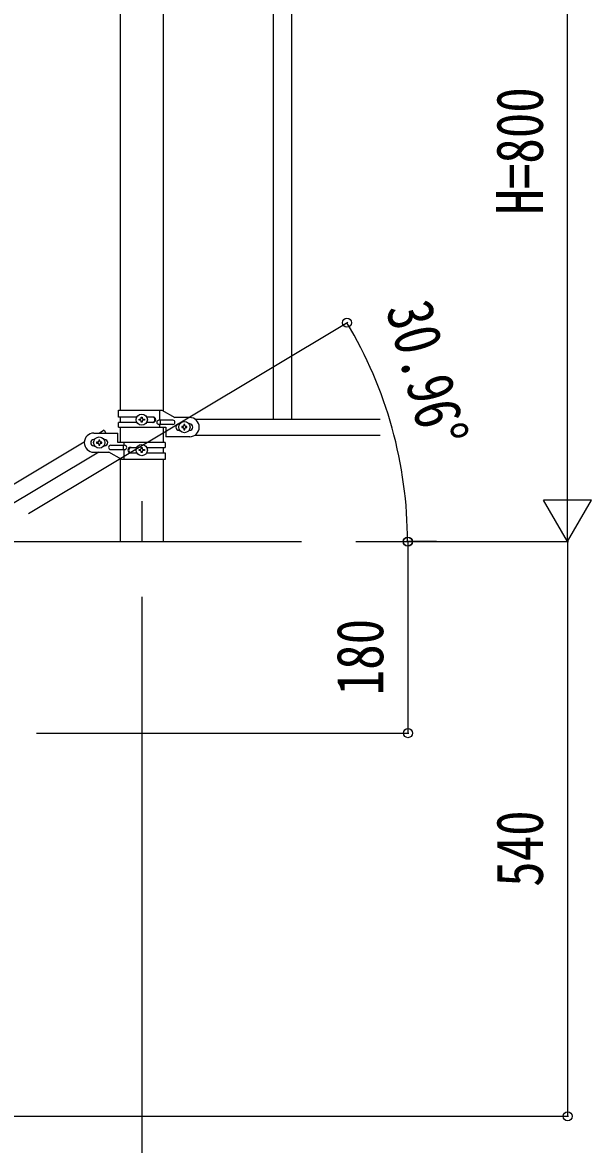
# Model space of a CAD drawing. Units: millimetres, scale not verified. Extents: x -4143 to 4140, y -2900 to 2898.
# Drawn here: x -756 to -221, y -1979 to -925 of the extents above; entities that cross this region are included whole.
import ezdxf
from ezdxf.enums import TextEntityAlignment as Align

# ---------------------------------------------------------------- set-up
doc = ezdxf.new("R2010")
doc.units = ezdxf.units.MM
doc.header["$LTSCALE"] = 10
for name, color, linetype in [('0-2_YKK_12', 2, 'Continuous'), ('0-3_YKK_A1', 4, 'Continuous'), ('0-4_YKK_D', 6, 'Continuous')]:
    doc.layers.add(name, color=color, linetype=linetype)
doc.styles.add('ＭＳ ゴシック', font='')
doc.styles.get('ＭＳ ゴシック').set_extended_font_data('MS Gothic')

msp = doc.modelspace()

# ---------------------------------------------------------------- linework, layer by layer
at = {"layer": '0-2_YKK_12'}
for p in [(-643.97, -1374.38), (-643.97, -1382.84)]:
    msp.add_line(p, (-643.97, -1412.5), dxfattribs=at)
at = {"layer": '0-3_YKK_A1'}
for p, q in [((-520.47, -637.46), (-520.47, -1297.46)), ((-503.47, -637.46), (-503.47, -1297.46)), ((-664.22, -738.73), (-664.22, -1288.96)), ((-623.72, -1289.76), (-623.72, -738.73)), ((-665.97, -1288.96), (-625.1, -1288.96)), ((-665.97, -1295.46), (-665.97, -1288.96)), ((-648.65, -1295.46), (-665.97, -1295.46)), ((-664.22, -1295.46), (-664.22, -1300.46)), ((-633.38, -1295.46), (-639.3, -1295.46)), ((-627, -1298.46), (-627, -1288.96)), ((-625.1, -1288.96), (-612.97, -1295.96)), ((-598.97, -1295.96), (-612.97, -1295.96)), ((-665.97, -1304.96), (-665.97, -1300.46)), ((-648.65, -1300.46), (-665.97, -1300.46)), ((-665.97, -1304.96), (-621.47, -1304.96)), ((-664.22, -1304.96), (-664.22, -1319.52)), ((-645.41, -1298.44), (-646.37, -1298.44)), ((-642.53, -1297.48), (-641.57, -1297.48)), ((-633.38, -1300.46), (-639.3, -1300.46)), ((-614.77, -1298.46), (-627.85, -1298.46)), ((-614.77, -1302.46), (-627.85, -1302.46)), ((-627, -1304.96), (-627, -1302.46)), ((-626.45, -1302.46), (-626.45, -1298.46)), ((-623.72, -1319.52), (-623.72, -1304.96)), ((-621.47, -1304.96), (-621.47, -1313.96)), ((-608.97, -1301.96), (-608.34, -1301.96)), ((-605.41, -1304.48), (-606.37, -1304.48)), ((-602.53, -1305.44), (-601.57, -1305.44)), ((-599.6, -1301.96), (-598.97, -1301.96)), ((-594, -1297.46), (-420.12, -1297.46)), ((-688.97, -1310.52), (-666.47, -1310.52)), ((-688.34, -1316.52), (-688.97, -1316.52)), ((-679.27, -1307.93), (-683.6, -1310.52)), ((-678.97, -1316.52), (-679.6, -1316.52)), ((-679.27, -1307.93), (-677.71, -1310.52)), ((-666.47, -1319.52), (-666.47, -1310.52)), ((-598.97, -1313.96), (-621.47, -1313.96)), ((-608.97, -1307.96), (-608.34, -1307.96)), ((-599.6, -1307.96), (-598.97, -1307.96)), ((-594, -1312.46), (-420.12, -1312.46)), ((-697.97, -1319.09), (-1503.55, -1802.37)), ((-684.4, -1328.44), (-1489.98, -1811.72)), ((-688.34, -1322.52), (-688.97, -1322.52)), ((-685.41, -1319.04), (-686.37, -1319.04)), ((-682.53, -1320), (-681.57, -1320)), ((-678.97, -1322.52), (-679.6, -1322.52)), ((-673.17, -1322.02), (-660.09, -1322.02)), ((-673.17, -1326.02), (-660.09, -1326.02)), ((-621.97, -1319.52), (-666.47, -1319.52)), ((-661.5, -1322.02), (-661.5, -1326.02)), ((-660.94, -1319.52), (-660.94, -1322.02)), ((-660.94, -1326.02), (-660.94, -1335.52)), ((-654.57, -1324.02), (-648.65, -1324.02)), ((-645.41, -1327), (-646.37, -1327)), ((-642.53, -1326.04), (-641.57, -1326.04)), ((-639.3, -1324.02), (-621.97, -1324.02)), ((-623.72, -1329.02), (-623.72, -1324.02)), ((-621.97, -1319.52), (-621.97, -1324.02)), ((-688.97, -1328.52), (-674.97, -1328.52)), ((-662.85, -1335.52), (-674.97, -1328.52)), ((-664.22, -1334.73), (-664.22, -1412.5)), ((-621.97, -1335.52), (-662.85, -1335.52)), ((-654.57, -1329.02), (-648.65, -1329.02)), ((-639.3, -1329.02), (-621.97, -1329.02)), ((-623.72, -1412.5), (-623.72, -1335.52)), ((-621.97, -1329.02), (-621.97, -1335.52))]:
    msp.add_line(p, q, dxfattribs=at)
for points in [[(-644.45, -1296.52), (-644.45, -1295.56), (-643.49, -1295.56), (-643.49, -1296.52)], [(-646.37, -1298.44), (-646.37, -1297.48), (-645.41, -1297.48)], [(-643.49, -1299.4), (-643.49, -1300.36), (-644.45, -1300.36), (-644.45, -1299.4)], [(-641.57, -1297.48), (-641.57, -1298.44), (-642.53, -1298.44)], [(-606.37, -1304.48), (-606.37, -1305.44), (-605.41, -1305.44)], [(-603.49, -1303.52), (-603.49, -1302.56), (-604.45, -1302.56), (-604.45, -1303.52)], [(-604.45, -1306.4), (-604.45, -1307.36), (-603.49, -1307.36), (-603.49, -1306.4)], [(-601.57, -1305.44), (-601.57, -1304.48), (-602.53, -1304.48)], [(-683.49, -1318.08), (-683.49, -1317.12), (-684.45, -1317.12), (-684.45, -1318.08)], [(-686.37, -1319.04), (-686.37, -1320), (-685.41, -1320)], [(-684.45, -1320.96), (-684.45, -1321.92), (-683.49, -1321.92), (-683.49, -1320.96)], [(-681.57, -1320), (-681.57, -1319.04), (-682.53, -1319.04)], [(-646.37, -1327), (-646.37, -1326.04), (-645.41, -1326.04)], [(-644.45, -1325.08), (-644.45, -1324.12), (-643.49, -1324.12), (-643.49, -1325.08)], [(-643.49, -1327.96), (-643.49, -1328.92), (-644.45, -1328.92), (-644.45, -1327.96)], [(-641.57, -1326.04), (-641.57, -1327), (-642.53, -1327)], [(-1393.97, -1772.5), (-1093.97, -1772.5), (-1093.97, -1592.5), (-793.97, -1592.5), (-793.97, -1412.5), (-493.97, -1412.5)]]:
    msp.add_lwpolyline(points, dxfattribs=at)
for centre in [(-643.97, -1297.96), (-603.97, -1304.96), (-683.97, -1319.52), (-643.97, -1326.52)]:
    msp.add_circle(centre, 5.3, dxfattribs=at)
for centre, radius, start, end in [((-645.41, -1296.52), 0.96, 270, 0), ((-642.53, -1296.52), 0.96, 180, 270), ((-634.13, -1297.96), 2.5, 270, 90), ((-633.38, -1297.96), 2.5, 270, 90), ((-598.97, -1304.96), 9, 270, 90), ((-645.41, -1299.4), 0.96, 0, 90), ((-642.53, -1299.4), 0.96, 90, 180), ((-627.85, -1300.46), 2, 90, 270), ((-614.77, -1300.46), 2, 270, 90), ((-608.97, -1304.96), 3, 90, 270), ((-605.41, -1303.52), 0.96, 270, 0), ((-605.41, -1306.4), 0.96, 0, 90), ((-602.53, -1303.52), 0.96, 180, 270), ((-602.53, -1306.4), 0.96, 90, 180), ((-598.97, -1304.96), 3, 270, 90), ((-688.97, -1319.52), 9, 90, 270), ((-688.97, -1319.52), 3, 90, 270), ((-678.97, -1319.52), 3, 270, 90), ((-685.41, -1318.08), 0.96, 270, 0), ((-685.41, -1320.96), 0.96, 0, 90), ((-682.53, -1318.08), 0.96, 180, 270), ((-682.53, -1320.96), 0.96, 90, 180), ((-673.17, -1324.02), 2, 90, 270), ((-660.09, -1324.02), 2, 270, 90), ((-654.57, -1326.52), 2.5, 90, 270), ((-653.82, -1326.52), 2.5, 90, 270), ((-645.41, -1325.08), 0.96, 270, 0), ((-645.41, -1327.96), 0.96, 0, 90), ((-642.53, -1325.08), 0.96, 180, 270), ((-642.53, -1327.96), 0.96, 90, 180)]:
    msp.add_arc(centre, radius, start, end, dxfattribs=at)
at = {"layer": '0-4_YKK_D'}
for p, q in [((-243.97, -1367.5), (-243.97, -657.5)), ((-750.24, -1386.26), (-450.42, -1206.37)), ((-243.97, -1412.5), (-243.97, -1334.56)), ((-243.97, -1412.5), (-266.47, -1373.53)), ((-221.47, -1373.53), (-266.47, -1373.53)), ((-243.97, -1412.5), (-221.47, -1373.53)), ((-442.97, -1412.5), (-392.97, -1412.5)), ((-419.22, -1412.5), (-242.97, -1412.5)), ((-367.14, -1412.5), (-395.32, -1412.5)), ((-393.97, -1412.5), (-393.97, -1592.5)), ((-365.14, -1412.5), (-242.97, -1412.5)), ((-243.97, -1412.5), (-243.97, -1952.5)), ((-643.97, -1464.5), (-643.97, -2103.5)), ((-742.97, -1592.5), (-392.97, -1592.5)), ((-1342.97, -1952.5), (-242.97, -1952.5))]:
    msp.add_line(p, q, dxfattribs=at)
for centre in [(-451.27, -1206.88), (-394.32, -1412.5), (-393.97, -1412.5), (-393.97, -1592.5), (-243.97, -1952.5)]:
    msp.add_circle(centre, 4.25, dxfattribs=at)
msp.add_arc((-793.97, -1412.5), 399.65, 0, 30.96379, dxfattribs=at)

# ---------------------------------------------------------------- texts
at = {"layer": '0-4_YKK_D', "style": 'ＭＳ ゴシック', "width": 0.8}
for s, rotation, p in [('H=800', 90, (-253.97, -1105.3)), ('30.96°', 284.97, (-427.57, -1196.93)), ('180', 90, (-403.97, -1556.9)), ('540', 90, (-253.97, -1736.9))]:
    msp.add_text(s, height=43.99, rotation=rotation, dxfattribs=at).set_placement(p, align=Align.BOTTOM_LEFT)

doc.saveas('drawing.dxf')
